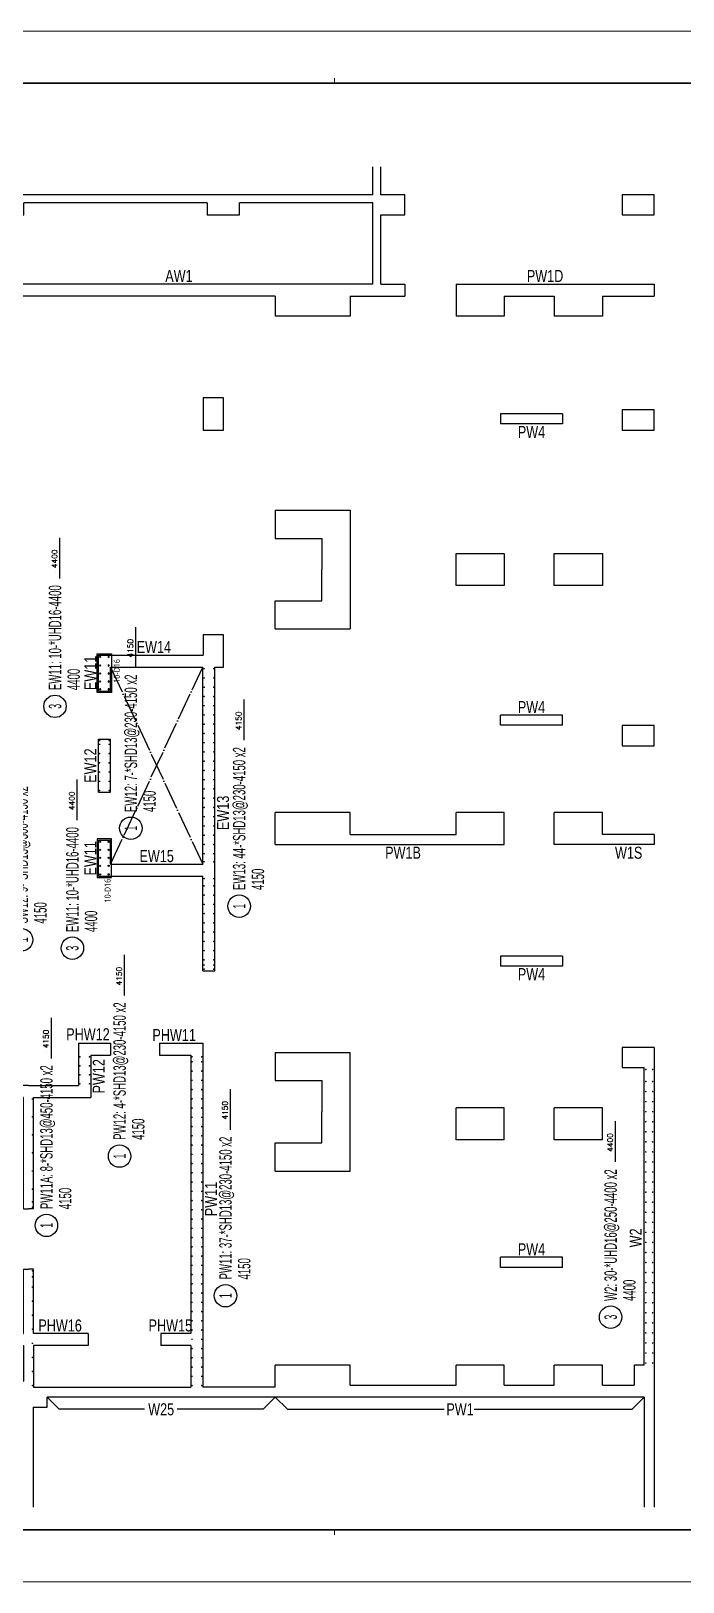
# Model space of a CAD drawing. Header units: millimetres. Extents: x 317501 to 2277231, y -321722 to 1186893.
# Drawn here: x 501557 to 517772, y -246808 to -208244 of the extents above; entities that cross this region are included whole.
import ezdxf
from ezdxf.enums import TextEntityAlignment as Align

# ---------------------------------------------------------------- set-up
doc = ezdxf.new("R2010")
doc.units = ezdxf.units.MM
doc.header["$LTSCALE"] = 57
doc.linetypes.add('XS-기초$0$DDOT', pattern=[14, 12, -1, 0, -1])
for name, color, linetype in [('BARR', 1, 'Continuous'), ('DIM', 7, 'Continuous'), ('LEADER', 7, 'Continuous'), ('RP_TAG', 7, 'Continuous'), ('TEXT-배근', 3, 'Continuous'), ('XREBAR', 1, 'Continuous'), ('XS-기초$0$OPEN', 9, 'XS-기초$0$DDOT'), ('XS-기초$0$기초연단', 3, 'Continuous'), ('XTAG', 7, 'Continuous')]:
    doc.layers.add(name, color=color, linetype=linetype)
doc.layers.add('벽부호', color=3, linetype='Continuous', lineweight=0)
doc.styles.add('RPWK1', font='arial.ttf', dxfattribs={"bigfont": 'whgtxt.shx'})
doc.styles.add('RPWK2', font='romans.shx', dxfattribs={"bigfont": 'whgtxt.shx'})
doc.styles.add('돋음', font='Dotum.ttf')
doc.styles.add('맑은고딕', font='malgun.ttf')

# ---------------------------------------------------------------- blocks, each defined once
blk = doc.blocks.new('dhs_sheet2e')
at = {"color": 7}
for p, q in [((55508.9, 57331.7), (55508.9, 57531.5)), ((55508.9, 1997.6), (55508.9, 1797.9))]:
    blk.add_line(p, q, dxfattribs=at)
blk.add_lwpolyline([(84000, 0), (84000, 59329.4), (0, 59329.4), (0, 0)], close=True, dxfattribs=at)
at = {"color": 30, "const_width": 64.9}
blk.add_lwpolyline([(81003.6, 57331.7), (2996.4, 57331.7), (2996.4, 1997.6), (81003.6, 1997.6)], close=True, dxfattribs=at)
blk = doc.blocks.new('ASGARAE')
at = {"color": 255, "xscale": 0.75, "yscale": 0.75, "zscale": 0.75}
blk.add_blockref('dhs_sheet2e', (0, -44497), dxfattribs=at)
blk = doc.blocks.new('XDFHSDHSTHS')
at = {"layer": 'DIM', "color": 5}
for p, q in [((-5260, 9575), (-5260, 11892)), ((-4760, 11195), (-4760, 11892)), ((4215, 11195), (4215, 11892)), ((4415, 11195), (4415, 11892)), ((4215, 11195), (-4760, 11195)), ((5015, 11195), (4415, 11195)), ((5015, 10695), (5015, 11195)), ((10415, 11195), (10415, 10695)), ((11215, 11195), (10415, 11195)), ((11215, 10695), (11215, 11195)), ((100, 10995), (-4460, 10995)), ((-4460, 10695), (-4460, 10995)), ((100, 10995), (100, 10695)), ((4215, 10995), (900, 10995)), ((900, 10695), (900, 10995)), ((4215, 8975), (4215, 10995)), ((-4810, 8975), (-4810, 10695)), ((-4810, 10695), (-4460, 10695)), ((100, 10695), (900, 10695)), ((4415, 8975), (4415, 10695)), ((4415, 10695), (5015, 10695)), ((10415, 10695), (11215, 10695)), ((-6110, 9575), (-5260, 9575)), ((-6110, 750), (-6110, 9575)), ((4215, 8975), (-4810, 8975)), ((4415, 8975), (5015, 8975)), ((5015, 8975), (5015, 8675)), ((6285, 8975), (6285, 8175)), ((6285, 8975), (11215, 8975)), ((11215, 8975), (11215, 8675)), ((1790, 8675), (-4810, 8675)), ((-4810, -150), (-4810, 8675)), ((1790, 8675), (1790, 8175)), ((3650, 8675), (3650, 8175)), ((3650, 8675), (5015, 8675)), ((7485, 8675), (8730, 8675)), ((7485, 8675), (7485, 8175)), ((8730, 8675), (8730, 8175)), ((9930, 8675), (9930, 8175)), ((9930, 8675), (11215, 8675)), ((3650, 8175), (1790, 8175)), ((7485, 8175), (6285, 8175)), ((9930, 8175), (8730, 8175)), ((500, 6145), (0, 6145)), ((0, 6145), (0, 5345)), ((500, 5345), (500, 6145)), ((10415, 5845), (10415, 5345)), ((11215, 5845), (10415, 5845)), ((11215, 5345), (11215, 5845)), ((8930, 5745), (7395, 5745)), ((7395, 5745), (7395, 5495)), ((8930, 5495), (7395, 5495)), ((8930, 5745), (8930, 5495)), ((0, 5345), (500, 5345)), ((10415, 5345), (11215, 5345)), ((1790, 3350), (1790, 2650)), ((1790, 3350), (3650, 3350)), ((3650, 3350), (3650, 400)), ((1790, 2650), (2950, 2650)), ((2950, 2650), (2950, 1875)), ((6285, 1475), (6285, 2275)), ((6285, 2275), (7485, 2275)), ((7485, 2275), (7485, 1475)), ((8730, 1475), (8730, 2275)), ((8730, 2275), (9930, 2275)), ((9930, 2275), (9930, 1475)), ((2950, 1100), (2950, 1875)), ((7485, 1475), (6285, 1475)), ((9930, 1475), (8730, 1475)), ((1790, 400), (1790, 1100)), ((1790, 1100), (2950, 1100)), ((-9910, 750), (-6110, 750)), ((-9910, -8410), (-9910, 750)), ((1790, 400), (3650, 400)), ((500, 250), (0, 250)), ((0, 250), (0, -250)), ((500, -550), (500, 250)), ((-4810, -1155), (-4810, -150)), ((-2610, -250), (0, -250)), ((-2610, -1150), (-2610, -250)), ((-9510, -550), (-8010, -550)), ((-9510, -8810), (-9510, -550)), ((-8010, -8550), (-8010, -550)), ((-7710, -2950), (-7710, -550)), ((-7710, -550), (-5110, -550)), ((-5110, -1155), (-5110, -550)), ((-2310, -550), (-10, -550)), ((-2310, -1150), (-2310, -550)), ((-10, -5450), (-10, -550)), ((290, -8100), (290, -550)), ((290, -550), (500, -550)), ((-5110, -1155), (-4810, -1155)), ((-2610, -1150), (-2310, -1150)), ((8930, -1745), (7395, -1745)), ((7395, -1995), (7395, -1745)), ((8930, -1995), (8930, -1745)), ((8930, -1995), (7395, -1995)), ((10415, -2005), (10415, -2505)), ((11215, -2005), (10415, -2005)), ((11215, -2505), (11215, -2005)), ((-2610, -3660), (-2610, -2340)), ((-2610, -2340), (-2310, -2340)), ((-2310, -3660), (-2310, -2340)), ((10415, -2505), (11215, -2505)), ((-7710, -2950), (-5110, -2950)), ((-5110, -2950), (-5110, -2825)), ((-4810, -2825), (-5110, -2825)), ((-4810, -6690), (-4810, -2825)), ((-4810, -3250), (-4810, -2825)), ((-7710, -7800), (-7710, -3250)), ((-7710, -3250), (-5110, -3250)), ((-5110, -6690), (-5110, -3250)), ((-2610, -3660), (-2310, -3660)), ((3650, -4165), (1790, -4165)), ((1790, -4965), (1790, -4165)), ((3650, -4715), (3650, -4165)), ((6285, -4715), (6285, -4165)), ((7485, -4165), (6285, -4165)), ((7485, -4965), (7485, -4165)), ((8730, -4965), (8730, -4165)), ((9930, -4165), (8730, -4165)), ((9930, -4715), (9930, -4165)), ((-2610, -5750), (-2610, -4850)), ((-2610, -4850), (-2310, -4850)), ((-2310, -5450), (-2310, -4850)), ((1790, -4965), (7485, -4965)), ((3650, -4715), (6285, -4715)), ((11215, -4965), (8730, -4965)), ((11215, -4715), (9930, -4715)), ((11215, -4715), (11215, -4965)), ((-21595, -5350), (-28845, -5350)), ((-28845, -5350), (-28845, -18825)), ((-21595, -5350), (-21595, -8410)), ((-23995, -5750), (-28445, -5750)), ((-28445, -5750), (-28445, -8250)), ((-23995, -7140), (-23995, -5750)), ((-21995, -5750), (-23695, -5750)), ((-23695, -5750), (-23695, -7140)), ((-21995, -5750), (-21995, -8810)), ((-2610, -5750), (-10, -5750)), ((-2310, -5450), (-10, -5450)), ((-10, -8100), (-10, -5750)), ((-5110, -6690), (-4810, -6690)), ((-23695, -7140), (-23995, -7140)), ((-7710, -7800), (-4810, -7800)), ((-4810, -8100), (-4810, -7800)), ((8930, -7735), (7395, -7735)), ((7395, -7735), (7395, -7985)), ((8930, -7985), (7395, -7985)), ((8930, -7735), (8930, -7985)), ((-23005, -8250), (-28445, -8250)), ((-23005, -8250), (-23005, -8550)), ((-9910, -8410), (-21595, -8410)), ((-7710, -8550), (-7710, -8100)), ((-7710, -8100), (-4810, -8100)), ((-10, -8100), (290, -8100)), ((-23005, -8550), (-28445, -8550)), ((-28445, -8550), (-28445, -9900)), ((-9510, -8810), (-21995, -8810)), ((-7710, -8550), (-8010, -8550)), ((-28445, -9900), (-27730, -9900)), ((-27730, -10200), (-27730, -9900)), ((-26520, -10200), (-26520, -9900)), ((-26520, -9900), (-25720, -9900)), ((-25720, -9900), (-25720, -10200)), ((-24500, -9900), (-24500, -10200)), ((-24500, -9900), (-23170, -9900)), ((-23170, -9900), (-23170, -11320)), ((-20390, -9900), (-21720, -9900)), ((-21720, -9900), (-21720, -11320)), ((-20390, -9900), (-20390, -10200)), ((-19170, -9900), (-19170, -10200)), ((-18370, -9900), (-19170, -9900)), ((-18370, -10200), (-18370, -9900)), ((-17160, -10200), (-17160, -9900)), ((-16405, -9900), (-17160, -9900)), ((-15640, -9900), (-16405, -9900)), ((-15640, -9900), (-15640, -10200)), ((-13630, -9900), (-14420, -9900)), ((-14420, -9900), (-14420, -10200)), ((-13630, -9900), (-13630, -10950)), ((-11140, -9900), (-10350, -9900)), ((-11140, -9900), (-11140, -10950)), ((-10350, -9900), (-10350, -10200)), ((-9130, -9900), (-8365, -9900)), ((-9130, -9900), (-9130, -10200)), ((-7600, -9900), (-8365, -9900)), ((-7600, -9900), (-7600, -10200)), ((-5590, -9900), (-6380, -9900)), ((-6380, -9900), (-6380, -10200)), ((-5590, -9900), (-5590, -10950)), ((-3100, -9900), (-2310, -9900)), ((-3100, -9900), (-3100, -10950)), ((-2310, -9900), (-2310, -10200)), ((-1090, -9900), (-310, -9900)), ((-1090, -9900), (-1090, -10200)), ((-310, -9900), (-10, -9900)), ((-10, -9900), (-10, -18455)), ((10415, -10005), (10415, -10505)), ((11215, -10005), (10415, -10005)), ((11215, -10005), (11215, -21438)), ((-28445, -10200), (-27730, -10200)), ((-28445, -10200), (-28445, -14195)), ((-26520, -10200), (-25720, -10200)), ((-24500, -10200), (-23470, -10200)), ((-23470, -10200), (-23470, -11620)), ((-20390, -10200), (-21420, -10200)), ((-21420, -10200), (-21420, -11620)), ((-18370, -10200), (-19170, -10200)), ((-16555, -10200), (-17160, -10200)), ((-16555, -14195), (-16555, -10200)), ((-16305, -10200), (-16305, -17120)), ((-15640, -10200), (-16305, -10200)), ((-13930, -10200), (-14420, -10200)), ((-13930, -10200), (-13930, -11250)), ((-10840, -10200), (-10350, -10200)), ((-10840, -10200), (-10840, -11250)), ((-9130, -10200), (-8490, -10200)), ((-8490, -10200), (-8490, -17120)), ((-8240, -10200), (-8240, -17120)), ((-7600, -10200), (-8240, -10200)), ((-5890, -10200), (-6380, -10200)), ((-5890, -10200), (-5890, -11250)), ((-2800, -10200), (-2310, -10200)), ((-2800, -10200), (-2800, -11250)), ((-1090, -10200), (-310, -10200)), ((-310, -10200), (-310, -17120)), ((1790, -10130), (1790, -10830)), ((1790, -10130), (3650, -10130)), ((3650, -13080), (3650, -10130)), ((10415, -10505), (10965, -10505)), ((10965, -17905), (10965, -10505)), ((-25915, -10900), (-25915, -11530)), ((-25915, -10900), (-25665, -10900)), ((-25665, -10900), (-25665, -11530)), ((-19225, -10900), (-19225, -11530)), ((-18975, -10900), (-19225, -10900)), ((-18975, -10900), (-18975, -11530)), ((-12385, -10950), (-13630, -10950)), ((-12385, -10950), (-11140, -10950)), ((-4345, -10950), (-5590, -10950)), ((-4345, -10950), (-3100, -10950)), ((1790, -10830), (2950, -10830)), ((2950, -10830), (2950, -11605)), ((-25915, -11530), (-25665, -11530)), ((-23170, -11320), (-22445, -11320)), ((-21720, -11320), (-22445, -11320)), ((-18975, -11530), (-19225, -11530)), ((-12510, -11250), (-13930, -11250)), ((-12510, -14020), (-12510, -11250)), ((-12260, -14020), (-12260, -11250)), ((-12260, -11250), (-10840, -11250)), ((-4470, -11250), (-5890, -11250)), ((-4470, -14020), (-4470, -11250)), ((-4220, -14020), (-4220, -11250)), ((-4220, -11250), (-2800, -11250)), ((6285, -12305), (6285, -11505)), ((7485, -11505), (6285, -11505)), ((7485, -12305), (7485, -11505)), ((8730, -12305), (8730, -11505)), ((9930, -11505), (8730, -11505)), ((9930, -12305), (9930, -11505)), ((-23470, -11620), (-22570, -11620)), ((-22570, -17240), (-22570, -11620)), ((-22320, -17240), (-22320, -11620)), ((-21420, -11620), (-22320, -11620)), ((2950, -12380), (2950, -11605)), ((7485, -12305), (6285, -12305)), ((9930, -12305), (8730, -12305)), ((1790, -13080), (1790, -12380)), ((1790, -12380), (2950, -12380)), ((1790, -13080), (3650, -13080)), ((-28445, -14195), (-25665, -14195)), ((-25665, -14445), (-25665, -14195)), ((-16555, -14195), (-19225, -14195)), ((-19225, -14445), (-19225, -14195)), ((-12510, -14020), (-12385, -14020)), ((-12260, -14020), (-12385, -14020)), ((-4470, -14020), (-4345, -14020)), ((-4220, -14020), (-4345, -14020)), ((-28445, -14445), (-25665, -14445)), ((-28445, -14445), (-28445, -17240)), ((-16555, -14445), (-19225, -14445)), ((-16555, -17240), (-16555, -14445)), ((-25915, -16540), (-25915, -15305)), ((-25915, -15305), (-25665, -15305)), ((-25665, -16540), (-25665, -15305)), ((-19225, -16540), (-19225, -15305)), ((-18975, -15305), (-19225, -15305)), ((-18975, -16540), (-18975, -15305)), ((8930, -15225), (7395, -15225)), ((7395, -15475), (7395, -15225)), ((8930, -15475), (8930, -15225)), ((-12510, -17120), (-12510, -15520)), ((-12510, -15520), (-12385, -15520)), ((-12260, -15520), (-12385, -15520)), ((-12260, -17120), (-12260, -15520)), ((-4470, -17120), (-4470, -15520)), ((-4470, -15520), (-4345, -15520)), ((-4220, -15520), (-4345, -15520)), ((-4220, -17120), (-4220, -15520)), ((8930, -15475), (7395, -15475)), ((-25915, -16540), (-25665, -16540)), ((-18975, -16540), (-19225, -16540)), ((-28445, -17240), (-27245, -17240)), ((-27245, -17540), (-27245, -17240)), ((-25935, -17240), (-25535, -17240)), ((-25935, -17540), (-25935, -17240)), ((-25535, -17540), (-25535, -17240)), ((-23925, -17240), (-22570, -17240)), ((-23925, -17540), (-23925, -17240)), ((-20965, -17240), (-22320, -17240)), ((-20965, -17540), (-20965, -17240)), ((-18955, -17240), (-19355, -17240)), ((-19355, -17540), (-19355, -17240)), ((-18955, -17540), (-18955, -17240)), ((-17645, -17540), (-17645, -17240)), ((-16555, -17240), (-17645, -17240)), ((-16305, -17120), (-15675, -17120)), ((-15675, -17120), (-15675, -17420)), ((-13865, -17120), (-12510, -17120)), ((-13865, -17120), (-13865, -17420)), ((-10905, -17120), (-12260, -17120)), ((-10905, -17120), (-10905, -17420)), ((-8490, -17120), (-9095, -17120)), ((-9095, -17120), (-9095, -17420)), ((-8240, -17120), (-7635, -17120)), ((-7635, -17120), (-7635, -17420)), ((-5825, -17120), (-4470, -17120)), ((-5825, -17120), (-5825, -17420)), ((-2865, -17120), (-4220, -17120)), ((-2865, -17120), (-2865, -17420)), ((-310, -17120), (-1055, -17120)), ((-1055, -17120), (-1055, -17420)), ((-28445, -17540), (-27245, -17540)), ((-28445, -17540), (-28445, -18425)), ((-25935, -17540), (-25535, -17540)), ((-23925, -17540), (-22570, -17540)), ((-22570, -17540), (-22570, -18425)), ((-20965, -17540), (-22320, -17540)), ((-22320, -17540), (-22320, -18425)), ((-18955, -17540), (-19355, -17540)), ((-16555, -17540), (-17645, -17540)), ((-16555, -17540), (-16555, -18305)), ((-16305, -17420), (-16305, -18305)), ((-16305, -17420), (-15675, -17420)), ((-13865, -17420), (-12510, -17420)), ((-12510, -17420), (-12510, -18305)), ((-10905, -17420), (-12260, -17420)), ((-12260, -17420), (-12260, -18305)), ((-8490, -17420), (-9095, -17420)), ((-8490, -17420), (-8490, -18305)), ((-8240, -17420), (-8240, -18305)), ((-8240, -17420), (-7635, -17420)), ((-5825, -17420), (-4470, -17420)), ((-4470, -17420), (-4470, -18305)), ((-2865, -17420), (-4220, -17420)), ((-4220, -17420), (-4220, -18455)), ((-310, -17420), (-1055, -17420)), ((-310, -17420), (-310, -18455)), ((3650, -17905), (1790, -17905)), ((1790, -18455), (1790, -17905)), ((3650, -18405), (3650, -17905)), ((6285, -18405), (6285, -17905)), ((7485, -17905), (6285, -17905)), ((7485, -18405), (7485, -17905)), ((9930, -17905), (8730, -17905)), ((8730, -18405), (8730, -17905)), ((9930, -18405), (9930, -17905)), ((10715, -17905), (10715, -18405)), ((10965, -17905), (10715, -17905)), ((-28445, -18425), (-22570, -18425)), ((-22320, -18425), (-16705, -18425)), ((-16705, -18305), (-16705, -18425)), ((-16705, -18305), (-16555, -18305)), ((-16305, -18305), (-12510, -18305)), ((-12260, -18305), (-8490, -18305)), ((-8240, -18305), (-4470, -18305)), ((-4220, -18455), (-310, -18455)), ((1790, -18455), (-10, -18455)), ((3650, -18405), (6285, -18405)), ((7485, -18405), (8730, -18405)), ((9930, -18405), (10715, -18405)), ((-28845, -18825), (-16305, -18825)), ((-16305, -18705), (-16305, -18825)), ((-16305, -18705), (-4685, -18705)), ((-4685, -18705), (-4685, -21438)), ((10965, -18705), (-3885, -18705)), ((-3885, -18955), (-3885, -18705)), ((10965, -18705), (10965, -21438)), ((-4235, -18955), (-4235, -21438)), ((-4235, -18955), (-3885, -18955))]:
    blk.add_line(p, q, dxfattribs=at)
at = {"layer": 'XS-기초$0$OPEN'}
for p, q in [((-5110, -550), (-7710, -2950)), ((-5110, -2950), (-7710, -550)), ((-2310, -5450), (-10, -550)), ((-2310, -550), (-10, -5450))]:
    blk.add_line(p, q, dxfattribs=at)
at = {"layer": 'XS-기초$0$기초연단'}
for p, q in [((-5760, 11892), (-5760, 9575)), ((-5760, 9575), (-6110, 9575)), ((-6110, 9575), (-6110, 750))]:
    blk.add_line(p, q, dxfattribs=at)
blk = doc.blocks.new('BAR')
at = {"layer": 'BARR'}
h = blk.add_hatch(color=256, dxfattribs=at)
edge = h.paths.add_edge_path()
edge.add_arc((0, 0), 15, 0, 360)
blk.add_circle((0, 0), 15, dxfattribs=at)
blk = doc.blocks.new('*U1484', base_point=(503759.7363, -236496.9093))
at = {"layer": 'RP_TAG', "color": 0, "linetype": 'Continuous', "ltscale": 100}
blk.add_circle((503759.735288, -236218.9093), 279, dxfattribs=at)
at = {"layer": 'RP_TAG', "color": 0, "linetype": 'Continuous', "ltscale": 100, "style": 'RPWK1', "width": 0.55}
blk.add_text('PW12: 4-*SHD13@230-4150 x2', height=310, rotation=90.0002104601, dxfattribs=at).set_placement((503759.733776, -235815.9093), align=Align.MIDDLE_LEFT)
at = {"layer": 'RP_TAG', "color": 0, "linetype": 'Continuous', "ltscale": 100, "style": 'RPWK1', "oblique": 359.9999999948, "width": 0.55}
blk.add_text('4150', height=310, rotation=90.000210454, dxfattribs=at).set_placement((504224.733776, -235815.90764), align=Align.MIDDLE_LEFT)
at = {"layer": 'RP_TAG', "color": 0, "linetype": 'Continuous', "ltscale": 100, "style": 'RPWK1', "oblique": 0.0000000017, "width": 0.5}
blk.add_text('1', height=310, rotation=90.0002104619, dxfattribs=at).set_placement((503759.735288, -236218.9093), align=Align.MIDDLE_CENTER)
blk = doc.blocks.new('*U1521', base_point=(506394.0304, -239967.5489))
at = {"layer": 'RP_TAG', "color": 0, "linetype": 'Continuous', "ltscale": 100}
blk.add_circle((506394.029388, -239689.5489), 279, dxfattribs=at)
at = {"layer": 'RP_TAG', "color": 0, "linetype": 'Continuous', "ltscale": 100, "style": 'RPWK1', "width": 0.55}
for s, p in [('PW11: 37-*SHD13@230-4150 x2', (506394.027876, -239286.5489)), ('4150', (506859.027876, -239286.54724))]:
    blk.add_text(s, height=310, rotation=90.0002104601, dxfattribs=at).set_placement(p, align=Align.MIDDLE_LEFT)
at = {"layer": 'RP_TAG', "color": 0, "linetype": 'Continuous', "ltscale": 100, "style": 'RPWK1', "oblique": 359.9999999951, "width": 0.5}
blk.add_text('1', height=310, rotation=90.0002104552, dxfattribs=at).set_placement((506394.029388, -239689.5489), align=Align.MIDDLE_CENTER)
blk = doc.blocks.new('*U1523', base_point=(504040.0218, -228345.1217))
at = {"layer": 'RP_TAG', "color": 0, "linetype": 'Continuous', "ltscale": 100}
blk.add_circle((504040.020788, -228067.1217), 279, dxfattribs=at)
at = {"layer": 'RP_TAG', "color": 0, "linetype": 'Continuous', "ltscale": 100, "style": 'RPWK1', "oblique": 359.9999999948, "width": 0.55}
blk.add_text('EW12: 7-*SHD13@230-4150 x2', height=310, rotation=90.000210454, dxfattribs=at).set_placement((504040.019276, -227664.1217), align=Align.MIDDLE_LEFT)
at = {"layer": 'RP_TAG', "color": 0, "linetype": 'Continuous', "ltscale": 100, "style": 'RPWK1', "width": 0.55}
blk.add_text('4150', height=310, rotation=90.0002104601, dxfattribs=at).set_placement((504505.019276, -227664.12004), align=Align.MIDDLE_LEFT)
at = {"layer": 'RP_TAG', "color": 0, "linetype": 'Continuous', "ltscale": 100, "style": 'RPWK1', "oblique": 0.0000000017, "width": 0.5}
blk.add_text('1', height=310, rotation=90.0002104619, dxfattribs=at).set_placement((504040.020788, -228067.1217), align=Align.MIDDLE_CENTER)
blk = doc.blocks.new('*U1533', base_point=(501940.8574, -238218.9323))
at = {"layer": 'RP_TAG', "color": 0, "linetype": 'Continuous', "ltscale": 100}
blk.add_circle((501940.856388, -237940.9323), 279, dxfattribs=at)
at = {"layer": 'RP_TAG', "color": 0, "linetype": 'Continuous', "ltscale": 100, "style": 'RPWK1', "width": 0.55}
for s, p in [('PW11A: 8-*SHD13@450-4150 x2', (501940.854876, -237537.9323)), ('4150', (502405.854876, -237537.93064))]:
    blk.add_text(s, height=310, rotation=90.0002104601, dxfattribs=at).set_placement(p, align=Align.MIDDLE_LEFT)
at = {"layer": 'RP_TAG', "color": 0, "linetype": 'Continuous', "ltscale": 100, "style": 'RPWK1', "oblique": 0.0000000017, "width": 0.5}
blk.add_text('1', height=310, rotation=90.0002104619, dxfattribs=at).set_placement((501940.856388, -237940.9323), align=Align.MIDDLE_CENTER)
blk = doc.blocks.new('*U1536', base_point=(506734.4597, -230282.1778))
at = {"layer": 'RP_TAG', "color": 0, "linetype": 'Continuous', "ltscale": 100}
blk.add_circle((506734.458688, -230004.1778), 279, dxfattribs=at)
at = {"layer": 'RP_TAG', "color": 0, "linetype": 'Continuous', "ltscale": 100, "style": 'RPWK1', "width": 0.55}
for s, p in [('EW13: 44-*SHD13@230-4150 x2', (506734.457176, -229601.1778)), ('4150', (507199.457176, -229601.17614))]:
    blk.add_text(s, height=310, rotation=90.0002104601, dxfattribs=at).set_placement(p, align=Align.MIDDLE_LEFT)
at = {"layer": 'RP_TAG', "color": 0, "linetype": 'Continuous', "ltscale": 100, "style": 'RPWK1', "oblique": 359.9999999951, "width": 0.5}
blk.add_text('1', height=310, rotation=90.0002104552, dxfattribs=at).set_placement((506734.458688, -230004.1778), align=Align.MIDDLE_CENTER)
blk = doc.blocks.new('*U1539', base_point=(501324.9084, -231117.5464))
at = {"layer": 'RP_TAG', "color": 0, "linetype": 'Continuous', "ltscale": 100}
blk.add_circle((501324.907388, -230839.5464), 279, dxfattribs=at)
at = {"layer": 'RP_TAG', "color": 0, "linetype": 'Continuous', "ltscale": 100, "style": 'RPWK1', "width": 0.55}
for s, p in [('SW12: 9-*SHD13@300-4150 x2', (501324.905876, -230436.5464)), ('4150', (501789.905876, -230436.54474))]:
    blk.add_text(s, height=310, rotation=90.0002104601, dxfattribs=at).set_placement(p, align=Align.MIDDLE_LEFT)
at = {"layer": 'RP_TAG', "color": 0, "linetype": 'Continuous', "ltscale": 100, "style": 'RPWK1', "oblique": 359.9999999951, "width": 0.5}
blk.add_text('1', height=310, rotation=90.0002104552, dxfattribs=at).set_placement((501324.907388, -230839.5464), align=Align.MIDDLE_CENTER)
blk = doc.blocks.new('*U1548', base_point=(502585.7852, -231327.5109))
at = {"layer": 'RP_TAG', "color": 0, "linetype": 'Continuous', "ltscale": 100}
blk.add_circle((502585.784188, -231049.5109), 279, dxfattribs=at)
at = {"layer": 'RP_TAG', "color": 0, "linetype": 'Continuous', "ltscale": 100, "style": 'RPWK1', "oblique": 359.9999999948, "width": 0.55}
for s, p in [('EW11: 10-*UHD16-4400', (502585.782676, -230646.5109)), ('4400', (503050.782676, -230646.50924))]:
    blk.add_text(s, height=310, rotation=90.000210454, dxfattribs=at).set_placement(p, align=Align.MIDDLE_LEFT)
at = {"layer": 'RP_TAG', "color": 0, "linetype": 'Continuous', "ltscale": 100, "style": 'RPWK1', "oblique": 0.0000000017, "width": 0.5}
blk.add_text('3', height=310, rotation=90.0002104619, dxfattribs=at).set_placement((502585.784188, -231049.5109), align=Align.MIDDLE_CENTER)
blk = doc.blocks.new('*U1549', base_point=(502154.0856, -225313.3759))
at = {"layer": 'RP_TAG', "color": 0, "linetype": 'Continuous', "ltscale": 100}
blk.add_circle((502154.084588, -225035.3759), 279, dxfattribs=at)
at = {"layer": 'RP_TAG', "color": 0, "linetype": 'Continuous', "ltscale": 100, "style": 'RPWK1', "oblique": 359.9999999948, "width": 0.55}
blk.add_text('EW11: 10-*UHD16-4400', height=310, rotation=90.000210454, dxfattribs=at).set_placement((502154.083076, -224632.3759), align=Align.MIDDLE_LEFT)
at = {"layer": 'RP_TAG', "color": 0, "linetype": 'Continuous', "ltscale": 100, "style": 'RPWK1', "width": 0.55}
blk.add_text('4400', height=310, rotation=90.0002104601, dxfattribs=at).set_placement((502619.083076, -224632.37424), align=Align.MIDDLE_LEFT)
at = {"layer": 'RP_TAG', "color": 0, "linetype": 'Continuous', "ltscale": 100, "style": 'RPWK1', "oblique": 0.0000000017, "width": 0.5}
blk.add_text('3', height=310, rotation=90.0002104619, dxfattribs=at).set_placement((502154.084588, -225035.3759), align=Align.MIDDLE_CENTER)
blk = doc.blocks.new('*U1558', base_point=(515972.3297, -240501.734))
at = {"layer": 'RP_TAG', "color": 0, "linetype": 'Continuous', "ltscale": 100}
blk.add_circle((515972.328688, -240223.734), 279, dxfattribs=at)
at = {"layer": 'RP_TAG', "color": 0, "linetype": 'Continuous', "ltscale": 100, "style": 'RPWK1', "oblique": 359.9999999948, "width": 0.55}
blk.add_text('W2: 30-*UHD16@250-4400 x2', height=310, rotation=90.000210454, dxfattribs=at).set_placement((515972.327176, -239820.734), align=Align.MIDDLE_LEFT)
at = {"layer": 'RP_TAG', "color": 0, "linetype": 'Continuous', "ltscale": 100, "style": 'RPWK1', "width": 0.55}
blk.add_text('4400', height=310, rotation=90.0002104601, dxfattribs=at).set_placement((516437.327176, -239820.73234), align=Align.MIDDLE_LEFT)
at = {"layer": 'RP_TAG', "color": 0, "linetype": 'Continuous', "ltscale": 100, "style": 'RPWK1', "oblique": 0.0000000017, "width": 0.5}
blk.add_text('3', height=310, rotation=90.0002104619, dxfattribs=at).set_placement((515972.328688, -240223.734), align=Align.MIDDLE_CENTER)

msp = doc.modelspace()

# ---------------------------------------------------------------- linework, layer by layer
at = {"layer": 'LEADER'}
for p, q in [((501957.4, -242214.7), (502257.4, -242514.7)), ((504377.7, -242514.7), (502257.4, -242514.7)), ((507332.4, -242514.7), (505192.3, -242514.7)), ((507632.4, -242214.7), (507332.4, -242514.7)), ((507632.4, -242214.7), (507932.4, -242514.7)), ((507932.4, -242514.7), (511835.8, -242514.7)), ((512581.8, -242514.7), (516507.4, -242514.7)), ((516507.4, -242514.7), (516807.4, -242214.7))]:
    msp.add_line(p, q, dxfattribs=at)
for points in [[(503202.4, -223729.7), (503562.4, -223729.7), (503562.4, -224689.7), (503202.4, -224689.7)], [(503202.4, -229289.7), (503562.4, -229289.7), (503562.4, -228329.7), (503202.4, -228329.7)]]:
    msp.add_lwpolyline(points, close=True, dxfattribs=at)
at = {"layer": 'RP_TAG', "color": 250, "linetype": 'Continuous', "ltscale": 100}
for p, q in [((502154.1, -221707.3), (502154.1, -221707.3)), ((504040, -223928.9), (504040, -223928.9)), ((506734.4, -225733.5), (506734.4, -225733.5)), ((502585.8, -227721.5), (502585.8, -227721.4)), ((503759.7, -232080.2), (503759.7, -232080.2)), ((501940.8, -233643.4), (501940.8, -233643.4)), ((506394, -235418.4), (506394, -235418.4)), ((515972.3, -236215.3), (515972.3, -236215.3))]:
    msp.add_line(p, q, dxfattribs=at)
at = {"layer": 'RP_TAG', "color": 1, "linetype": 'Continuous', "ltscale": 100}
for points in [[(502276.7, -221853), (502276.7, -220842.7)], [(504162.6, -224074.6), (504162.6, -223064.3)], [(506857, -225879.2), (506857, -224868.9)], [(502708.4, -227867.2), (502708.4, -226856.9)], [(503882.3, -232225.9), (503882.3, -231215.6)], [(502063.4, -233789.1), (502063.4, -232778.8)], [(506516.6, -235564.1), (506516.6, -234553.8)], [(516094.9, -236361), (516094.9, -235350.7)]]:
    msp.add_lwpolyline(points, dxfattribs=at)
at = {"layer": 'XREBAR', "color": 11, "linetype": 'Continuous', "ltscale": 2.33129e-317, "const_width": 20}
for points in [[(505852.4, -224099.7, -1), (505872.4, -224099.7, -1), (505852.4, -224099.7)], [(505852.4, -224329.7, -1), (505872.4, -224329.7, -1), (505852.4, -224329.7)], [(506092.4, -224099.7, -1), (506112.4, -224099.7, -1), (506092.4, -224099.7)], [(506092.4, -224329.7, -1), (506112.4, -224329.7, -1), (506092.4, -224329.7)], [(505852.4, -224559.7, -1), (505872.4, -224559.7, -1), (505852.4, -224559.7)], [(505852.4, -224789.7, -1), (505872.4, -224789.7, -1), (505852.4, -224789.7)], [(506092.4, -224559.7, -1), (506112.4, -224559.7, -1), (506092.4, -224559.7)], [(506092.4, -224789.7, -1), (506112.4, -224789.7, -1), (506092.4, -224789.7)], [(505852.4, -225019.7, -1), (505872.4, -225019.7, -1), (505852.4, -225019.7)], [(506092.4, -225019.7, -1), (506112.4, -225019.7, -1), (506092.4, -225019.7)], [(505852.4, -225249.7, -1), (505872.4, -225249.7, -1), (505852.4, -225249.7)], [(505852.4, -225479.7, -1), (505872.4, -225479.7, -1), (505852.4, -225479.7)], [(506092.4, -225249.7, -1), (506112.4, -225249.7, -1), (506092.4, -225249.7)], [(506092.4, -225479.7, -1), (506112.4, -225479.7, -1), (506092.4, -225479.7)], [(503252.4, -225889.7, -1), (503272.4, -225889.7, -1), (503252.4, -225889.7)], [(503252.4, -225979.7, -1), (503272.4, -225979.7, -1), (503252.4, -225979.7)], [(503492.4, -225889.7, -1), (503512.4, -225889.7, -1), (503492.4, -225889.7)], [(503492.4, -225979.7, -1), (503512.4, -225979.7, -1), (503492.4, -225979.7)], [(505852.4, -225709.7, -1), (505872.4, -225709.7, -1), (505852.4, -225709.7)], [(505852.4, -225939.7, -1), (505872.4, -225939.7, -1), (505852.4, -225939.7)], [(506092.4, -225709.7, -1), (506112.4, -225709.7, -1), (506092.4, -225709.7)], [(506092.4, -225939.7, -1), (506112.4, -225939.7, -1), (506092.4, -225939.7)], [(503252.4, -226209.7, -1), (503272.4, -226209.7, -1), (503252.4, -226209.7)], [(503492.4, -226209.7, -1), (503512.4, -226209.7, -1), (503492.4, -226209.7)], [(505852.4, -226169.7, -1), (505872.4, -226169.7, -1), (505852.4, -226169.7)], [(506092.4, -226169.7, -1), (506112.4, -226169.7, -1), (506092.4, -226169.7)], [(503252.4, -226439.7, -1), (503272.4, -226439.7, -1), (503252.4, -226439.7)], [(503252.4, -226669.7, -1), (503272.4, -226669.7, -1), (503252.4, -226669.7)], [(503492.4, -226439.7, -1), (503512.4, -226439.7, -1), (503492.4, -226439.7)], [(503492.4, -226669.7, -1), (503512.4, -226669.7, -1), (503492.4, -226669.7)], [(505852.4, -226399.7, -1), (505872.4, -226399.7, -1), (505852.4, -226399.7)], [(505852.4, -226629.7, -1), (505872.4, -226629.7, -1), (505852.4, -226629.7)], [(506092.4, -226399.7, -1), (506112.4, -226399.7, -1), (506092.4, -226399.7)], [(506092.4, -226629.7, -1), (506112.4, -226629.7, -1), (506092.4, -226629.7)], [(503252.4, -226899.7, -1), (503272.4, -226899.7, -1), (503252.4, -226899.7)], [(503252.4, -227129.7, -1), (503272.4, -227129.7, -1), (503252.4, -227129.7)], [(503492.4, -226899.7, -1), (503512.4, -226899.7, -1), (503492.4, -226899.7)], [(503492.4, -227129.7, -1), (503512.4, -227129.7, -1), (503492.4, -227129.7)], [(505852.4, -226859.7, -1), (505872.4, -226859.7, -1), (505852.4, -226859.7)], [(505852.4, -227089.7, -1), (505872.4, -227089.7, -1), (505852.4, -227089.7)], [(506092.4, -226859.7, -1), (506112.4, -226859.7, -1), (506092.4, -226859.7)], [(506092.4, -227089.7, -1), (506112.4, -227089.7, -1), (506092.4, -227089.7)], [(505852.4, -227319.7, -1), (505872.4, -227319.7, -1), (505852.4, -227319.7)], [(506092.4, -227319.7, -1), (506112.4, -227319.7, -1), (506092.4, -227319.7)], [(505852.4, -227549.7, -1), (505872.4, -227549.7, -1), (505852.4, -227549.7)], [(505852.4, -227779.7, -1), (505872.4, -227779.7, -1), (505852.4, -227779.7)], [(506092.4, -227549.7, -1), (506112.4, -227549.7, -1), (506092.4, -227549.7)], [(506092.4, -227779.7, -1), (506112.4, -227779.7, -1), (506092.4, -227779.7)], [(505852.4, -228009.7, -1), (505872.4, -228009.7, -1), (505852.4, -228009.7)], [(505852.4, -228239.7, -1), (505872.4, -228239.7, -1), (505852.4, -228239.7)], [(506092.4, -228009.7, -1), (506112.4, -228009.7, -1), (506092.4, -228009.7)], [(506092.4, -228239.7, -1), (506112.4, -228239.7, -1), (506092.4, -228239.7)], [(505852.4, -228469.7, -1), (505872.4, -228469.7, -1), (505852.4, -228469.7)], [(505852.4, -228699.7, -1), (505872.4, -228699.7, -1), (505852.4, -228699.7)], [(506092.4, -228469.7, -1), (506112.4, -228469.7, -1), (506092.4, -228469.7)], [(506092.4, -228699.7, -1), (506112.4, -228699.7, -1), (506092.4, -228699.7)], [(505852.4, -228899.7, -1), (505872.4, -228899.7, -1), (505852.4, -228899.7)], [(506092.4, -228899.7, -1), (506112.4, -228899.7, -1), (506092.4, -228899.7)], [(505852.4, -229319.7, -1), (505872.4, -229319.7, -1), (505852.4, -229319.7)], [(506092.4, -229319.7, -1), (506112.4, -229319.7, -1), (506092.4, -229319.7)], [(505852.4, -229499.7, -1), (505872.4, -229499.7, -1), (505852.4, -229499.7)], [(505852.4, -229729.7, -1), (505872.4, -229729.7, -1), (505852.4, -229729.7)], [(506092.4, -229499.7, -1), (506112.4, -229499.7, -1), (506092.4, -229499.7)], [(506092.4, -229729.7, -1), (506112.4, -229729.7, -1), (506092.4, -229729.7)], [(505852.4, -229959.7, -1), (505872.4, -229959.7, -1), (505852.4, -229959.7)], [(505852.4, -230189.7, -1), (505872.4, -230189.7, -1), (505852.4, -230189.7)], [(506092.4, -229959.7, -1), (506112.4, -229959.7, -1), (506092.4, -229959.7)], [(506092.4, -230189.7, -1), (506112.4, -230189.7, -1), (506092.4, -230189.7)], [(505852.4, -230419.7, -1), (505872.4, -230419.7, -1), (505852.4, -230419.7)], [(506092.4, -230419.7, -1), (506112.4, -230419.7, -1), (506092.4, -230419.7)], [(505852.4, -230649.7, -1), (505872.4, -230649.7, -1), (505852.4, -230649.7)], [(505852.4, -230879.7, -1), (505872.4, -230879.7, -1), (505852.4, -230879.7)], [(506092.4, -230649.7, -1), (506112.4, -230649.7, -1), (506092.4, -230649.7)], [(506092.4, -230879.7, -1), (506112.4, -230879.7, -1), (506092.4, -230879.7)], [(505852.4, -231109.7, -1), (505872.4, -231109.7, -1), (505852.4, -231109.7)], [(505852.4, -231339.7, -1), (505872.4, -231339.7, -1), (505852.4, -231339.7)], [(506092.4, -231109.7, -1), (506112.4, -231109.7, -1), (506092.4, -231109.7)], [(506092.4, -231339.7, -1), (506112.4, -231339.7, -1), (506092.4, -231339.7)], [(505852.4, -231467.2, -1), (505872.4, -231467.2, -1), (505852.4, -231467.2)], [(505852.4, -231569.7, -1), (505872.4, -231569.7, -1), (505852.4, -231569.7)], [(506092.4, -231467.2, -1), (506112.4, -231467.2, -1), (506092.4, -231467.2)], [(506092.4, -231569.7, -1), (506112.4, -231569.7, -1), (506092.4, -231569.7)], [(502762.4, -233749.7, -1), (502782.4, -233749.7, -1), (502762.4, -233749.7)], [(502762.4, -233973.1, -1), (502782.4, -233973.1, -1), (502762.4, -233973.1)], [(503002.4, -233749.7, -1), (503022.4, -233749.7, -1), (503002.4, -233749.7)], [(503002.4, -233973.1, -1), (503022.4, -233973.1, -1), (503002.4, -233973.1)], [(505552.4, -233749.7, -1), (505572.4, -233749.7, -1), (505552.4, -233749.7)], [(505552.4, -233874.7, -1), (505572.4, -233874.7, -1), (505552.4, -233874.7)], [(505792.4, -233749.7, -1), (505812.4, -233749.7, -1), (505792.4, -233749.7)], [(505792.4, -233874.7, -1), (505812.4, -233874.7, -1), (505792.4, -233874.7)], [(502762.4, -234196.4, -1), (502782.4, -234196.4, -1), (502762.4, -234196.4)], [(502762.4, -234419.7, -1), (502782.4, -234419.7, -1), (502762.4, -234419.7)], [(503002.4, -234196.4, -1), (503022.4, -234196.4, -1), (503002.4, -234196.4)], [(503002.4, -234419.7, -1), (503022.4, -234419.7, -1), (503002.4, -234419.7)], [(505552.4, -234104.7, -1), (505572.4, -234104.7, -1), (505552.4, -234104.7)], [(505552.4, -234334.7, -1), (505572.4, -234334.7, -1), (505552.4, -234334.7)], [(505792.4, -234104.7, -1), (505812.4, -234104.7, -1), (505792.4, -234104.7)], [(505792.4, -234334.7, -1), (505812.4, -234334.7, -1), (505792.4, -234334.7)], [(501582.4, -234799.7, -1), (501602.4, -234799.7, -1), (501582.4, -234799.7)], [(505552.4, -234564.7, -1), (505572.4, -234564.7, -1), (505552.4, -234564.7)], [(505552.4, -234794.7, -1), (505572.4, -234794.7, -1), (505552.4, -234794.7)], [(505792.4, -234564.7, -1), (505812.4, -234564.7, -1), (505792.4, -234564.7)], [(505792.4, -234794.7, -1), (505812.4, -234794.7, -1), (505792.4, -234794.7)], [(501582.4, -235239.7, -1), (501602.4, -235239.7, -1), (501582.4, -235239.7)], [(505552.4, -235024.7, -1), (505572.4, -235024.7, -1), (505552.4, -235024.7)], [(505552.4, -235254.7, -1), (505572.4, -235254.7, -1), (505552.4, -235254.7)], [(505792.4, -235024.7, -1), (505812.4, -235024.7, -1), (505792.4, -235024.7)], [(505792.4, -235254.7, -1), (505812.4, -235254.7, -1), (505792.4, -235254.7)], [(505552.4, -235484.7, -1), (505572.4, -235484.7, -1), (505552.4, -235484.7)], [(505792.4, -235484.7, -1), (505812.4, -235484.7, -1), (505792.4, -235484.7)], [(501582.4, -235689.7, -1), (501602.4, -235689.7, -1), (501582.4, -235689.7)], [(505552.4, -235714.7, -1), (505572.4, -235714.7, -1), (505552.4, -235714.7)], [(505552.4, -235944.7, -1), (505572.4, -235944.7, -1), (505552.4, -235944.7)], [(505792.4, -235714.7, -1), (505812.4, -235714.7, -1), (505792.4, -235714.7)], [(505792.4, -235944.7, -1), (505812.4, -235944.7, -1), (505792.4, -235944.7)], [(501582.4, -236139.7, -1), (501602.4, -236139.7, -1), (501582.4, -236139.7)], [(505552.4, -236174.7, -1), (505572.4, -236174.7, -1), (505552.4, -236174.7)], [(505552.4, -236404.7, -1), (505572.4, -236404.7, -1), (505552.4, -236404.7)], [(505792.4, -236174.7, -1), (505812.4, -236174.7, -1), (505792.4, -236174.7)], [(505792.4, -236404.7, -1), (505812.4, -236404.7, -1), (505792.4, -236404.7)], [(501582.4, -236589.7, -1), (501602.4, -236589.7, -1), (501582.4, -236589.7)], [(505552.4, -236634.7, -1), (505572.4, -236634.7, -1), (505552.4, -236634.7)], [(505792.4, -236634.7, -1), (505812.4, -236634.7, -1), (505792.4, -236634.7)], [(501582.4, -237039.7, -1), (501602.4, -237039.7, -1), (501582.4, -237039.7)], [(505552.4, -236864.7, -1), (505572.4, -236864.7, -1), (505552.4, -236864.7)], [(505552.4, -237094.7, -1), (505572.4, -237094.7, -1), (505552.4, -237094.7)], [(505792.4, -236864.7, -1), (505812.4, -236864.7, -1), (505792.4, -236864.7)], [(505792.4, -237094.7, -1), (505812.4, -237094.7, -1), (505792.4, -237094.7)], [(501582.4, -237355.7, -1), (501602.4, -237355.7, -1), (501582.4, -237355.7)], [(501582.4, -237489.7, -1), (501602.4, -237489.7, -1), (501582.4, -237489.7)], [(505552.4, -237324.7, -1), (505572.4, -237324.7, -1), (505552.4, -237324.7)], [(505552.4, -237554.7, -1), (505572.4, -237554.7, -1), (505552.4, -237554.7)], [(505792.4, -237324.7, -1), (505812.4, -237324.7, -1), (505792.4, -237324.7)], [(505792.4, -237554.7, -1), (505812.4, -237554.7, -1), (505792.4, -237554.7)], [(505552.4, -237784.7, -1), (505572.4, -237784.7, -1), (505552.4, -237784.7)], [(505792.4, -237784.7, -1), (505812.4, -237784.7, -1), (505792.4, -237784.7)], [(505552.4, -238014.7, -1), (505572.4, -238014.7, -1), (505552.4, -238014.7)], [(505552.4, -238244.7, -1), (505572.4, -238244.7, -1), (505552.4, -238244.7)], [(505792.4, -238014.7, -1), (505812.4, -238014.7, -1), (505792.4, -238014.7)], [(505792.4, -238244.7, -1), (505812.4, -238244.7, -1), (505792.4, -238244.7)], [(505552.4, -238474.7, -1), (505572.4, -238474.7, -1), (505552.4, -238474.7)], [(505552.4, -238704.7, -1), (505572.4, -238704.7, -1), (505552.4, -238704.7)], [(505792.4, -238474.7, -1), (505812.4, -238474.7, -1), (505792.4, -238474.7)], [(505792.4, -238704.7, -1), (505812.4, -238704.7, -1), (505792.4, -238704.7)], [(501582.4, -239069.7, -1), (501602.4, -239069.7, -1), (501582.4, -239069.7)], [(505552.4, -238934.7, -1), (505572.4, -238934.7, -1), (505552.4, -238934.7)], [(505792.4, -238934.7, -1), (505812.4, -238934.7, -1), (505792.4, -238934.7)], [(501582.4, -239221.5, -1), (501602.4, -239221.5, -1), (501582.4, -239221.5)], [(501582.4, -239474.7, -1), (501602.4, -239474.7, -1), (501582.4, -239474.7)], [(505552.4, -239164.7, -1), (505572.4, -239164.7, -1), (505552.4, -239164.7)], [(505552.4, -239394.7, -1), (505572.4, -239394.7, -1), (505552.4, -239394.7)], [(505792.4, -239164.7, -1), (505812.4, -239164.7, -1), (505792.4, -239164.7)], [(505792.4, -239394.7, -1), (505812.4, -239394.7, -1), (505792.4, -239394.7)], [(501582.4, -239824.7, -1), (501602.4, -239824.7, -1), (501582.4, -239824.7)], [(505552.4, -239624.7, -1), (505572.4, -239624.7, -1), (505552.4, -239624.7)], [(505552.4, -239854.7, -1), (505572.4, -239854.7, -1), (505552.4, -239854.7)], [(505792.4, -239624.7, -1), (505812.4, -239624.7, -1), (505792.4, -239624.7)], [(505792.4, -239854.7, -1), (505812.4, -239854.7, -1), (505792.4, -239854.7)], [(501582.4, -240174.7, -1), (501602.4, -240174.7, -1), (501582.4, -240174.7)], [(505552.4, -240084.7, -1), (505572.4, -240084.7, -1), (505552.4, -240084.7)], [(505792.4, -240084.7, -1), (505812.4, -240084.7, -1), (505792.4, -240084.7)], [(501582.4, -240524.7, -1), (501602.4, -240524.7, -1), (501582.4, -240524.7)], [(505552.4, -240314.7, -1), (505572.4, -240314.7, -1), (505552.4, -240314.7)], [(505552.4, -240544.7, -1), (505572.4, -240544.7, -1), (505552.4, -240544.7)], [(505792.4, -240314.7, -1), (505812.4, -240314.7, -1), (505792.4, -240314.7)], [(505792.4, -240544.7, -1), (505812.4, -240544.7, -1), (505792.4, -240544.7)], [(501582.4, -240874.7, -1), (501602.4, -240874.7, -1), (501582.4, -240874.7)], [(505552.4, -240774.7, -1), (505572.4, -240774.7, -1), (505552.4, -240774.7)], [(505552.4, -241004.7, -1), (505572.4, -241004.7, -1), (505552.4, -241004.7)], [(505792.4, -240774.7, -1), (505812.4, -240774.7, -1), (505792.4, -240774.7)], [(505792.4, -241004.7, -1), (505812.4, -241004.7, -1), (505792.4, -241004.7)], [(501582.4, -241224.7, -1), (501602.4, -241224.7, -1), (501582.4, -241224.7)], [(505552.4, -241234.7, -1), (505572.4, -241234.7, -1), (505552.4, -241234.7)], [(505792.4, -241234.7, -1), (505812.4, -241234.7, -1), (505792.4, -241234.7)], [(501582.4, -241574.7, -1), (501602.4, -241574.7, -1), (501582.4, -241574.7)], [(505552.4, -241464.7, -1), (505572.4, -241464.7, -1), (505552.4, -241464.7)], [(505552.4, -241694.7, -1), (505572.4, -241694.7, -1), (505552.4, -241694.7)], [(505792.4, -241464.7, -1), (505812.4, -241464.7, -1), (505792.4, -241464.7)], [(505792.4, -241694.7, -1), (505812.4, -241694.7, -1), (505792.4, -241694.7)], [(501582.4, -241924.7, -1), (501602.4, -241924.7, -1), (501582.4, -241924.7)], [(505552.4, -241924.7, -1), (505572.4, -241924.7, -1), (505552.4, -241924.7)], [(505792.4, -241924.7, -1), (505812.4, -241924.7, -1), (505792.4, -241924.7)]]:
    msp.add_lwpolyline(points, format="xyb", dxfattribs=at)
at = {"layer": 'XREBAR', "color": 171, "linetype": 'Continuous', "ltscale": 6.3e-322, "const_width": 20}
for points in [[(516837.4, -234064.7, -1), (516857.4, -234064.7, -1), (516837.4, -234064.7)], [(517007.4, -234064.7, -1), (517027.4, -234064.7, -1), (517007.4, -234064.7)], [(516837.4, -234364.7, -1), (516857.4, -234364.7, -1), (516837.4, -234364.7)], [(517007.4, -234364.7, -1), (517027.4, -234364.7, -1), (517007.4, -234364.7)], [(516837.4, -234614.7, -1), (516857.4, -234614.7, -1), (516837.4, -234614.7)], [(516837.4, -234864.7, -1), (516857.4, -234864.7, -1), (516837.4, -234864.7)], [(517007.4, -234614.7, -1), (517027.4, -234614.7, -1), (517007.4, -234614.7)], [(517007.4, -234864.7, -1), (517027.4, -234864.7, -1), (517007.4, -234864.7)], [(516837.4, -235114.7, -1), (516857.4, -235114.7, -1), (516837.4, -235114.7)], [(517007.4, -235114.7, -1), (517027.4, -235114.7, -1), (517007.4, -235114.7)], [(516837.4, -235364.7, -1), (516857.4, -235364.7, -1), (516837.4, -235364.7)], [(516837.4, -235614.7, -1), (516857.4, -235614.7, -1), (516837.4, -235614.7)], [(517007.4, -235364.7, -1), (517027.4, -235364.7, -1), (517007.4, -235364.7)], [(517007.4, -235614.7, -1), (517027.4, -235614.7, -1), (517007.4, -235614.7)], [(516837.4, -235864.7, -1), (516857.4, -235864.7, -1), (516837.4, -235864.7)], [(517007.4, -235864.7, -1), (517027.4, -235864.7, -1), (517007.4, -235864.7)], [(516837.4, -236114.7, -1), (516857.4, -236114.7, -1), (516837.4, -236114.7)], [(516837.4, -236364.7, -1), (516857.4, -236364.7, -1), (516837.4, -236364.7)], [(517007.4, -236114.7, -1), (517027.4, -236114.7, -1), (517007.4, -236114.7)], [(517007.4, -236364.7, -1), (517027.4, -236364.7, -1), (517007.4, -236364.7)], [(516837.4, -236614.7, -1), (516857.4, -236614.7, -1), (516837.4, -236614.7)], [(517007.4, -236614.7, -1), (517027.4, -236614.7, -1), (517007.4, -236614.7)], [(516837.4, -236864.7, -1), (516857.4, -236864.7, -1), (516837.4, -236864.7)], [(516837.4, -237114.7, -1), (516857.4, -237114.7, -1), (516837.4, -237114.7)], [(517007.4, -236864.7, -1), (517027.4, -236864.7, -1), (517007.4, -236864.7)], [(517007.4, -237114.7, -1), (517027.4, -237114.7, -1), (517007.4, -237114.7)], [(516837.4, -237364.7, -1), (516857.4, -237364.7, -1), (516837.4, -237364.7)], [(517007.4, -237364.7, -1), (517027.4, -237364.7, -1), (517007.4, -237364.7)], [(516837.4, -237614.7, -1), (516857.4, -237614.7, -1), (516837.4, -237614.7)], [(516837.4, -237864.7, -1), (516857.4, -237864.7, -1), (516837.4, -237864.7)], [(517007.4, -237614.7, -1), (517027.4, -237614.7, -1), (517007.4, -237614.7)], [(517007.4, -237864.7, -1), (517027.4, -237864.7, -1), (517007.4, -237864.7)], [(516837.4, -238114.7, -1), (516857.4, -238114.7, -1), (516837.4, -238114.7)], [(517007.4, -238114.7, -1), (517027.4, -238114.7, -1), (517007.4, -238114.7)], [(516837.4, -238364.7, -1), (516857.4, -238364.7, -1), (516837.4, -238364.7)], [(516837.4, -238614.7, -1), (516857.4, -238614.7, -1), (516837.4, -238614.7)], [(517007.4, -238364.7, -1), (517027.4, -238364.7, -1), (517007.4, -238364.7)], [(517007.4, -238614.7, -1), (517027.4, -238614.7, -1), (517007.4, -238614.7)], [(516837.4, -238864.7, -1), (516857.4, -238864.7, -1), (516837.4, -238864.7)], [(516837.4, -239114.7, -1), (516857.4, -239114.7, -1), (516837.4, -239114.7)], [(517007.4, -238864.7, -1), (517027.4, -238864.7, -1), (517007.4, -238864.7)], [(517007.4, -239114.7, -1), (517027.4, -239114.7, -1), (517007.4, -239114.7)], [(516837.4, -239364.7, -1), (516857.4, -239364.7, -1), (516837.4, -239364.7)], [(517007.4, -239364.7, -1), (517027.4, -239364.7, -1), (517007.4, -239364.7)], [(516837.4, -239614.7, -1), (516857.4, -239614.7, -1), (516837.4, -239614.7)], [(516837.4, -239864.7, -1), (516857.4, -239864.7, -1), (516837.4, -239864.7)], [(517007.4, -239614.7, -1), (517027.4, -239614.7, -1), (517007.4, -239614.7)], [(517007.4, -239864.7, -1), (517027.4, -239864.7, -1), (517007.4, -239864.7)], [(516837.4, -240114.7, -1), (516857.4, -240114.7, -1), (516837.4, -240114.7)], [(517007.4, -240114.7, -1), (517027.4, -240114.7, -1), (517007.4, -240114.7)], [(516837.4, -240364.7, -1), (516857.4, -240364.7, -1), (516837.4, -240364.7)], [(516837.4, -240614.7, -1), (516857.4, -240614.7, -1), (516837.4, -240614.7)], [(517007.4, -240364.7, -1), (517027.4, -240364.7, -1), (517007.4, -240364.7)], [(517007.4, -240614.7, -1), (517027.4, -240614.7, -1), (517007.4, -240614.7)], [(516837.4, -240864.7, -1), (516857.4, -240864.7, -1), (516837.4, -240864.7)], [(517007.4, -240864.7, -1), (517027.4, -240864.7, -1), (517007.4, -240864.7)], [(516837.4, -241114.7, -1), (516857.4, -241114.7, -1), (516837.4, -241114.7)], [(516837.4, -241364.7, -1), (516857.4, -241364.7, -1), (516837.4, -241364.7)], [(517007.4, -241114.7, -1), (517027.4, -241114.7, -1), (517007.4, -241114.7)], [(517007.4, -241364.7, -1), (517027.4, -241364.7, -1), (517007.4, -241364.7)]]:
    msp.add_lwpolyline(points, format="xyb", dxfattribs=at)

# ---------------------------------------------------------------- block references
at = {"layer": 'BARR', "xscale": -1, "rotation": 180}
for p in [(503277.4, -223804.7), (503277.4, -224019.8), (503487.4, -223804.7), (503487.4, -224019.8), (503277.4, -224218.1), (503277.4, -224416.4), (503487.4, -224218.1), (503487.4, -224416.4), (503277.4, -224614.7), (503487.4, -224614.7)]:
    msp.add_blockref('BAR', p, dxfattribs=at)
at = {"layer": 'BARR'}
for p in [(503277.4, -228404.7), (503277.4, -228603), (503487.4, -228404.7), (503487.4, -228603), (503277.4, -228801.3), (503277.4, -228999.6), (503487.4, -228801.3), (503487.4, -228999.6), (503277.4, -229214.7), (503487.4, -229214.7)]:
    msp.add_blockref('BAR', p, dxfattribs=at)
at = {"layer": 'RP_TAG', "color": 171, "linetype": 'Continuous', "ltscale": 1.86612e-317}
for name, p in [('*U1549', (502154.1, -225313.4)), ('*U1548', (502585.8, -231327.5)), ('*U1558', (515972.3, -240501.7))]:
    msp.add_blockref(name, p, dxfattribs=at)
at = {"layer": 'RP_TAG', "color": 11, "linetype": 'Continuous', "ltscale": 1.86612e-317}
for name, p in [('*U1523', (504040, -228345.1)), ('*U1536', (506734.5, -230282.2)), ('*U1539', (501324.9, -231117.5)), ('*U1484', (503759.7, -236496.9)), ('*U1533', (501940.9, -238218.9)), ('*U1521', (506394, -239967.5))]:
    msp.add_blockref(name, p, dxfattribs=at)
at = {"layer": 'XTAG', "color": 4}
msp.add_blockref('XDFHSDHSTHS', (505842.4, -223509.7), dxfattribs=at)
at = {"layer": '벽부호', "color": 4, "xscale": 0.8666666632494344, "yscale": 0.8666666632494344, "zscale": 0.8666666632494344}
msp.add_blockref('ASGARAE', (473020.9, -208244.1), dxfattribs=at)

# ---------------------------------------------------------------- texts
at = {"layer": 'RP_TAG', "color": 2, "linetype": 'Continuous', "ltscale": 100, "style": 'RPWK2'}
for s, p in [('4400', (502249.5, -221370)), ('4150', (504135.4, -223591.6)), ('4150', (506829.9, -225396.2)), ('4400', (502681.2, -227384.2)), ('4150', (503855.2, -231742.9)), ('4150', (502036.3, -233306.1)), ('4150', (506489.5, -235081.1)), ('4400', (516067.8, -235878))]:
    msp.add_text(s, height=135.02, rotation=90.00021, dxfattribs=at).set_placement(p, align=Align.BOTTOM_CENTER)
at = {"layer": 'TEXT-배근', "style": '맑은고딕', "width": 0.8}
for p in [(503691.3, -224156.5), (503461.5, -229618.4)]:
    msp.add_text('10-D16', height=150, rotation=90, dxfattribs=at).set_placement(p, align=Align.MIDDLE_CENTER)
at = {"layer": '벽부호', "style": '돋음', "width": 0.8}
for s, p in [('AW1', (505236.7, -214334.7)), ('PW1D', (514342.5, -214334.7)), ('PW4', (514004.9, -218214.7)), ('EW14', (504612.4, -223559.7)), ('PW4', (514004.9, -225054.7)), ('EW15', (504682.4, -228759.7)), ('PW1B', (510809.9, -228674.7)), ('W1S', (516421, -228674.7)), ('PW4', (514004.9, -231694.7)), ('PHW12', (502973.8, -233189.5)), ('PHW11', (505117.4, -233209.7)), ('PW4', (514004.9, -238534.7)), ('PHW16', (502280.9, -240429.7)), ('PHW15', (505022.1, -240429.7)), ('W25', (504794.9, -242514.7)), ('PW1', (512227.4, -242514.7))]:
    msp.add_text(s, height=300, dxfattribs=at).set_placement(p, align=Align.MIDDLE_CENTER)
for s, p in [('EW11', (503032.4, -224204.7)), ('EW12', (503032.4, -226509.7)), ('EW13', (506332.4, -227684.7)), ('EW11', (503032.4, -228814.7)), ('PW12', (503242.4, -234234.7)), ('PW11', (506032.4, -237286.8))]:
    msp.add_text(s, height=300, rotation=90, dxfattribs=at).set_placement(p, align=Align.MIDDLE_CENTER)
at = {"layer": '벽부호', "color": 2, "style": '돋음', "width": 0.8}
msp.add_text('W2', height=300, rotation=90, dxfattribs=at).set_placement((516596.4, -238252), align=Align.MIDDLE_CENTER)

doc.saveas('drawing.dxf')
